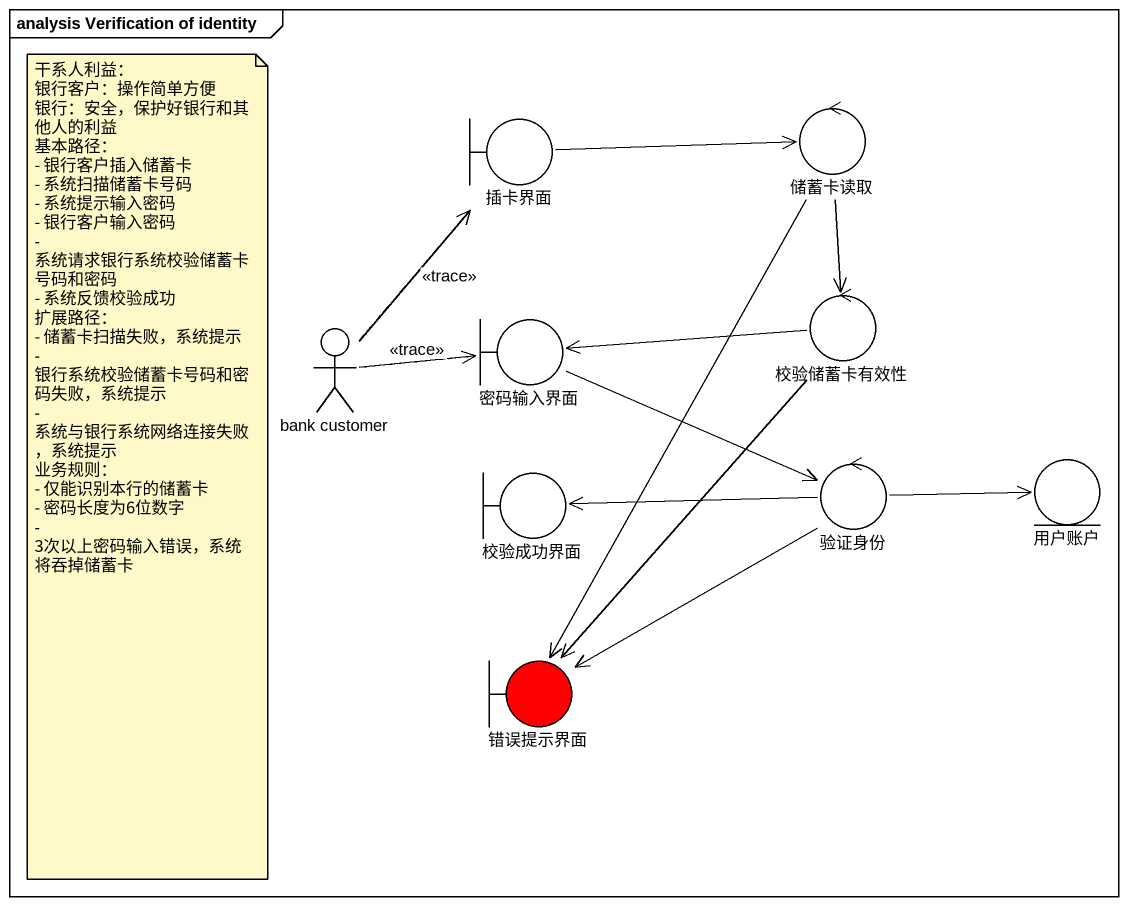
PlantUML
@startuml
mainframe analysis Verification of identity
control 储蓄卡读取
boundary 插卡界面
control 校验储蓄卡有效性
actor "bank customer" as bank_customer
boundary 密码输入界面
boundary 校验成功界面
control 验证身份
entity 用户账户
boundary 错误提示界面 #FF0000
储蓄卡读取 --> 校验储蓄卡有效性
储蓄卡读取 --> 错误提示界面
插卡界面 -right-> 储蓄卡读取
校验储蓄卡有效性 -left-> 密码输入界面
校验储蓄卡有效性 --> 错误提示界面
bank_customer -up- 插卡界面
bank_customer .up.> 插卡界面 : <<trace>>
bank_customer .right.> 密码输入界面 : <<trace>>
bank_customer -right- 密码输入界面
密码输入界面 -right-> 验证身份
验证身份 -left-> 校验成功界面
验证身份 -right-> 用户账户
验证身份 --> 错误提示界面
note as N1
  干系人利益：
  银行客户：操作简单方便
  银行：安全，保护好银行和其他人的利益
  基本路径：
  - 银行客户插入储蓄卡
  - 系统扫描储蓄卡号码
  - 系统提示输入密码
  - 银行客户输入密码
  - 系统请求银行系统校验储蓄卡号码和密码
  - 系统反馈校验成功
  扩展路径：
  - 储蓄卡扫描失败，系统提示
  - 银行系统校验储蓄卡号码和密码失败，系统提示
  - 系统与银行系统网络连接失败，系统提示
  业务规则：
  - 仅能识别本行的储蓄卡
  - 密码长度为6位数字
  - 3次以上密码输入错误，系统将吞掉储蓄卡
end note
@enduml
